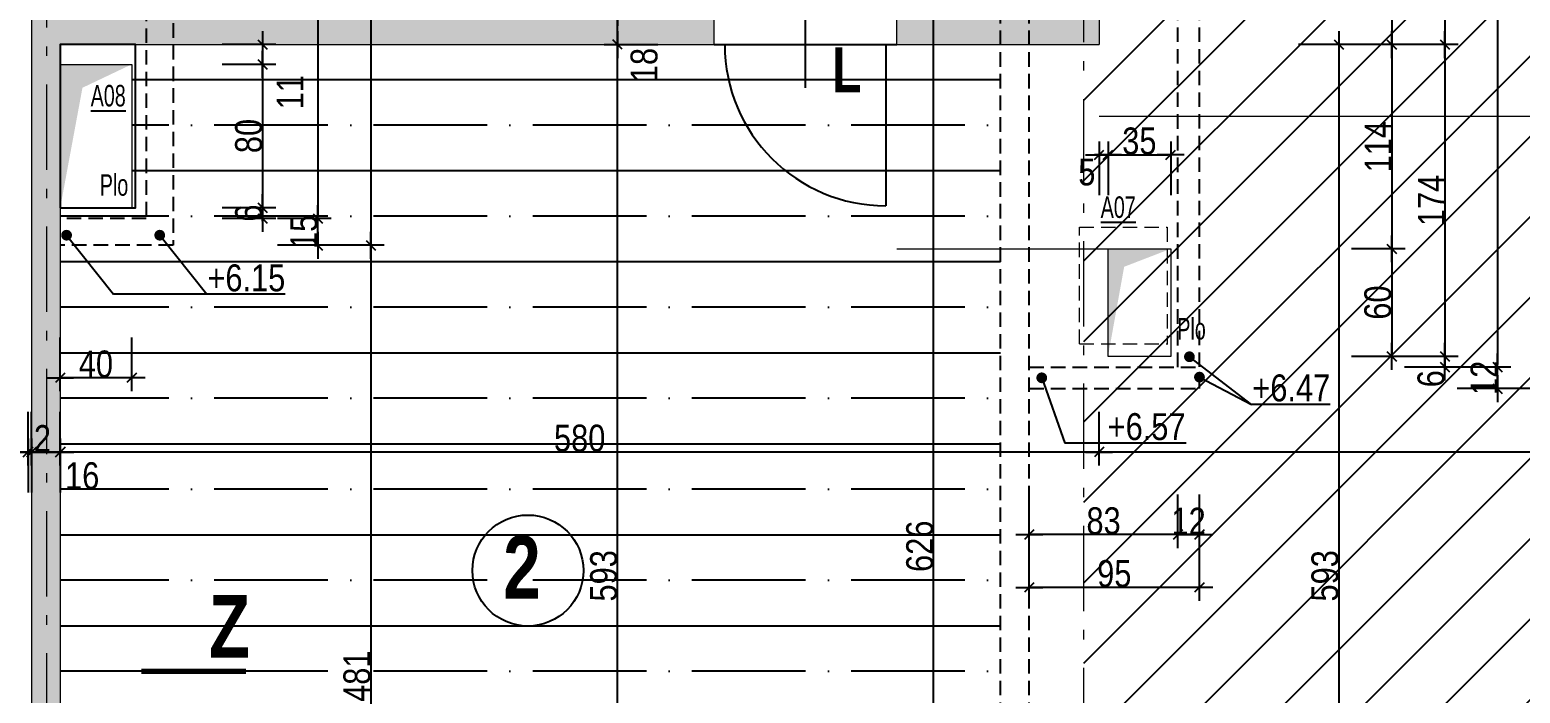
# Model space of a CAD drawing. Header units: centimetres. Extents: x -31 to 9059, y 2319 to 6519.
# Drawn here: x 6209 to 7041, y 3772 to 4143 of the extents above; entities that cross this region are included whole.
import ezdxf
from ezdxf.enums import TextEntityAlignment as Align

# ---------------------------------------------------------------- set-up
doc = ezdxf.new("R2010")
doc.units = ezdxf.units.CM
doc.header["$LTSCALE"] = 12.7
doc.header["$PDMODE"] = 1
doc.header["$PDSIZE"] = -2
doc.linetypes.add('CACHEX2', pattern=[19.05, 12.7, -6.35])
doc.linetypes.add('Style de ligne -6', pattern=[2.08328, 1.25, -0.41656, 0.13886, -0.27786])
for name, color, linetype in [('01_cote_gen', 4, 'Continuous'), ('01_linteaux', 2, 'Continuous'), ('01_murs_sup', 2, 'CACHEX2'), ('01_poch_BN', 9, 'Continuous'), ('01_poch_murs', 253, 'Continuous'), ('01_poch_poteaux', 250, 'Continuous'), ('01_texte', 230, 'Continuous'), ('AA_COTES', 2, 'Continuous'), ('prlm-GT', 242, 'Continuous')]:
    doc.layers.add(name, color=color, linetype=linetype)
for name, color, linetype, lineweight in [('01_murs_coup', 5, 'Continuous', 60), ('01_résv', 32, 'Continuous', 9), ('B Général', 7, 'Continuous', 5)]:
    doc.layers.add(name, color=color, linetype=linetype, lineweight=lineweight)
doc.styles.add('ARIAL NA', font='ARIALN.TTF')
doc.styles.add('impact', font='impact.ttf')
doc.styles.add('STYLE2', font='ARIALN.TTF')
doc.dimstyles.new('JB50', dxfattribs={"dimscale": 0.1, "dimtxt": 150, "dimasz": 15, "dimexe": 0.1, "dimexo": 0.1, "dimgap": 0.09, "dimtad": 1, "dimdec": 1, "dimdsep": 46, "dimtxsty": 'STYLE2', "dimblk1": 'BOND_G', "dimblk2": 'BOND_D', "dimsah": 1, "dimcen": 1.5, "dimdle": 0.01, "dimse1": 1, "dimse2": 1, "dimclrd": 4, "dimclre": 2, "dimclrt": 6, "dimazin": 2, "dimtfac": 2.333333, "dimtdec": 1, "dimtix": 1, "dimtmove": 2, "dimatfit": 3, "dimldrblk": 'BOND_G', "dimfxl": 1, "dimtolj": 1, "dimtzin": 0, "dimarcsym": 0})

# ---------------------------------------------------------------- blocks, each defined once
blk = doc.blocks.new('BOND_G')
at = {"layer": 'AA_COTES', "color": 0}
for p, q in [((0, -5), (0, 15)), ((5, 0), (-5, 0)), ((1.77, 1.77), (-1.77, -1.77))]:
    blk.add_line(p, q, dxfattribs=at)
blk = doc.blocks.new('BOND_D')
at = {"layer": 'AA_COTES', "color": 0}
for p, q in [((5, 0), (-5, 0)), ((-1.77, -1.77), (1.77, 1.77)), ((0, 5), (0, -15))]:
    blk.add_line(p, q, dxfattribs=at)
blk = doc.blocks.new('*D1225')
at = {"layer": '01_cote_gen', "color": 4, "lineweight": -2, "transparency": 16777216}
blk.add_line((6969.32, 4206.86), (6969.32, 4135.89), dxfattribs=at)
at = {"layer": 'Defpoints', "color": 0, "transparency": 16777216}
for p in [(6898.51, 4208.36), (6835.51, 4134.39), (6969.32, 4134.39)]:
    blk.add_point(p, dxfattribs=at)
at = {"layer": '01_cote_gen', "color": 4, "lineweight": -2, "transparency": 16777216, "xscale": 1.5, "yscale": 1.5, "zscale": 1.5}
for name, p, rotation in [('BOND_G', (6969.32, 4208.36), 90), ('BOND_D', (6969.32, 4134.39), 270)]:
    blk.add_blockref(name, p, dxfattribs=dict(at, rotation=rotation))
at = {"layer": '01_cote_gen', "color": 6, "transparency": 16777216, "insert": (6961.81, 4171.38), "char_height": 15, "attachment_point": 5, "rotation": 90, "style": 'STYLE2'}
blk.add_mtext('\\A1;74', dxfattribs=at)
blk = doc.blocks.new('*D1596')
at = {"layer": '01_cote_gen', "color": 4, "lineweight": -2, "transparency": 16777216}
blk.add_line((6939.77, 4132.89), (6939.77, 3542.89), dxfattribs=at)
at = {"layer": 'Defpoints', "color": 0, "transparency": 16777216}
for p in [(6917.27, 4134.39), (6917.27, 3541.39), (6939.77, 3541.39)]:
    blk.add_point(p, dxfattribs=at)
at = {"layer": '01_cote_gen', "color": 4, "lineweight": -2, "transparency": 16777216, "xscale": 1.5, "yscale": 1.5, "zscale": 1.5}
for name, p, rotation in [('BOND_G', (6939.77, 4134.39), 90), ('BOND_D', (6939.77, 3541.39), 270)]:
    blk.add_blockref(name, p, dxfattribs=dict(at, rotation=rotation))
at = {"layer": '01_cote_gen', "color": 6, "transparency": 16777216, "insert": (6932.1, 3837.89), "char_height": 15, "attachment_point": 5, "rotation": 90, "style": 'STYLE2'}
blk.add_mtext('\\A1;593', dxfattribs=at)
blk = doc.blocks.new('*D1623')
at = {"layer": '01_cote_gen', "color": 4, "lineweight": -2, "transparency": 16777216}
blk.add_line((6999, 4298.89), (6999, 4135.89), dxfattribs=at)
at = {"layer": 'Defpoints', "color": 0, "transparency": 16777216}
for p in [(6991.5, 4300.39), (6984.23, 4134.39), (6999, 4134.39)]:
    blk.add_point(p, dxfattribs=at)
at = {"layer": '01_cote_gen', "color": 4, "lineweight": -2, "transparency": 16777216, "xscale": 1.5, "yscale": 1.5, "zscale": 1.5}
for name, p, rotation in [('BOND_G', (6999, 4300.39), 90), ('BOND_D', (6999, 4134.39), 270)]:
    blk.add_blockref(name, p, dxfattribs=dict(at, rotation=rotation))
at = {"layer": '01_cote_gen', "color": 6, "transparency": 16777216, "insert": (6991.33, 4190.22), "char_height": 15, "attachment_point": 5, "rotation": 90, "style": 'STYLE2'}
blk.add_mtext('\\A1;166', dxfattribs=at)
blk = doc.blocks.new('*D1636')
at = {"layer": '01_cote_gen', "color": 4, "lineweight": -2, "transparency": 16777216}
blk.add_line((7613.47, 3906.97), (6807.46, 3906.97), dxfattribs=at)
at = {"layer": 'Defpoints', "color": 0, "transparency": 16777216}
for p in [(6805.96, 4134.39), (7614.97, 3925.2), (6805.96, 3906.97)]:
    blk.add_point(p, dxfattribs=at)
at = {"layer": '01_cote_gen', "color": 4, "lineweight": -2, "transparency": 16777216, "xscale": 1.5, "yscale": 1.5, "zscale": 1.5, "rotation": 180}
blk.add_blockref('BOND_D', (6805.96, 3906.97), dxfattribs=at)
at = {"layer": '01_cote_gen', "color": 4, "lineweight": -2, "transparency": 16777216, "xscale": 1.5, "yscale": 1.5, "zscale": 1.5}
blk.add_blockref('BOND_G', (7614.97, 3906.97), dxfattribs=at)
at = {"layer": '01_cote_gen', "color": 6, "transparency": 16777216, "insert": (7210.47, 3914.64), "char_height": 15, "attachment_point": 5, "style": 'STYLE2'}
blk.add_mtext('\\A1;809', dxfattribs=at)
blk = doc.blocks.new('*D1637')
at = {"layer": '01_cote_gen', "color": 4, "lineweight": -2, "transparency": 16777216}
blk.add_line((6804.46, 3906.97), (6227.46, 3906.97), dxfattribs=at)
at = {"layer": 'Defpoints', "color": 0, "transparency": 16777216}
for p in [(6225.96, 3942.28), (6805.96, 3929.47), (6225.96, 3906.97)]:
    blk.add_point(p, dxfattribs=at)
at = {"layer": '01_cote_gen', "color": 4, "lineweight": -2, "transparency": 16777216, "xscale": 1.5, "yscale": 1.5, "zscale": 1.5, "rotation": 180}
blk.add_blockref('BOND_D', (6225.96, 3906.97), dxfattribs=at)
at = {"layer": '01_cote_gen', "color": 4, "lineweight": -2, "transparency": 16777216, "xscale": 1.5, "yscale": 1.5, "zscale": 1.5}
blk.add_blockref('BOND_G', (6805.96, 3906.97), dxfattribs=at)
at = {"layer": '01_cote_gen', "color": 6, "transparency": 16777216, "insert": (6515.96, 3914.64), "char_height": 15, "attachment_point": 5, "style": 'STYLE2'}
blk.add_mtext('\\A1;580', dxfattribs=at)
blk = doc.blocks.new('*D1638')
at = {"layer": '01_cote_gen', "color": 4, "lineweight": -2, "transparency": 16777216}
blk.add_line((6193.46, 3906.97), (6206.46, 3906.97), dxfattribs=at)
at = {"layer": 'Defpoints', "color": 0, "transparency": 16777216}
for p in [(6207.96, 3906.97), (6191.96, 3884.47), (6207.96, 3884.47)]:
    blk.add_point(p, dxfattribs=at)
at = {"layer": '01_cote_gen', "color": 4, "lineweight": -2, "transparency": 16777216, "xscale": 1.5, "yscale": 1.5, "zscale": 1.5, "rotation": 180}
blk.add_blockref('BOND_G', (6191.96, 3906.97), dxfattribs=at)
at = {"layer": '01_cote_gen', "color": 4, "lineweight": -2, "transparency": 16777216, "xscale": 1.5, "yscale": 1.5, "zscale": 1.5}
blk.add_blockref('BOND_D', (6207.96, 3906.97), dxfattribs=at)
at = {"layer": '01_cote_gen', "color": 6, "transparency": 16777216, "insert": (6177.32, 3896.42), "char_height": 15, "attachment_point": 5, "style": 'STYLE2'}
blk.add_mtext('\\A1;16', dxfattribs=at)
blk = doc.blocks.new('*D1639')
at = {"layer": '01_cote_gen', "color": 4, "lineweight": -2, "transparency": 16777216}
blk.add_line((6211.46, 3906.97), (6224.46, 3906.97), dxfattribs=at)
at = {"layer": 'Defpoints', "color": 0, "transparency": 16777216}
for p in [(6225.96, 3906.97), (6209.96, 3891.7), (6225.96, 3891.7)]:
    blk.add_point(p, dxfattribs=at)
at = {"layer": '01_cote_gen', "color": 4, "lineweight": -2, "transparency": 16777216, "xscale": 1.5, "yscale": 1.5, "zscale": 1.5, "rotation": 180}
blk.add_blockref('BOND_G', (6209.96, 3906.97), dxfattribs=at)
at = {"layer": '01_cote_gen', "color": 4, "lineweight": -2, "transparency": 16777216, "xscale": 1.5, "yscale": 1.5, "zscale": 1.5}
blk.add_blockref('BOND_D', (6225.96, 3906.97), dxfattribs=at)
at = {"layer": '01_cote_gen', "color": 6, "transparency": 16777216, "insert": (6238.22, 3893.66), "char_height": 15, "attachment_point": 5, "style": 'STYLE2'}
blk.add_mtext('\\A1;16', dxfattribs=at)
blk = doc.blocks.new('*D1640')
at = {"layer": '01_cote_gen', "color": 4, "lineweight": -2, "transparency": 16777216}
for p, q in [((6206.46, 3906.97), (6204.96, 3906.97)), ((6207.96, 3906.97), (6209.96, 3906.97)), ((6211.46, 3906.97), (6212.96, 3906.97))]:
    blk.add_line(p, q, dxfattribs=at)
at = {"layer": 'Defpoints', "color": 0, "transparency": 16777216}
for p in [(6209.96, 3906.97), (6207.96, 3899.47), (6209.96, 3897.58)]:
    blk.add_point(p, dxfattribs=at)
at = {"layer": '01_cote_gen', "color": 4, "lineweight": -2, "transparency": 16777216, "xscale": 1.5, "yscale": 1.5, "zscale": 1.5}
blk.add_blockref('BOND_G', (6207.96, 3906.97), dxfattribs=at)
at = {"layer": '01_cote_gen', "color": 4, "lineweight": -2, "transparency": 16777216, "xscale": 1.5, "yscale": 1.5, "zscale": 1.5, "rotation": 180}
blk.add_blockref('BOND_D', (6209.96, 3906.97), dxfattribs=at)
at = {"layer": '01_cote_gen', "color": 6, "transparency": 16777216, "insert": (6216.03, 3914.51), "char_height": 15, "attachment_point": 5, "style": 'STYLE2'}
blk.add_mtext('\\A1;2', dxfattribs=at)
blk = doc.blocks.new('*D2001')
at = {"layer": '01_cote_gen', "color": 4, "lineweight": -2, "transparency": 16777216}
blk.add_line((6807.46, 4072.85), (6809.45, 4072.85), dxfattribs=at)
at = {"layer": 'Defpoints', "color": 0, "transparency": 16777216}
for p in [(6805.96, 4134.39), (6810.95, 4072.85), (6810.95, 4020.3)]:
    blk.add_point(p, dxfattribs=at)
at = {"layer": '01_cote_gen', "color": 4, "lineweight": -2, "transparency": 16777216, "xscale": 1.5, "yscale": 1.5, "zscale": 1.5, "rotation": 180}
blk.add_blockref('BOND_G', (6805.96, 4072.85), dxfattribs=at)
at = {"layer": '01_cote_gen', "color": 4, "lineweight": -2, "transparency": 16777216, "xscale": 1.5, "yscale": 1.5, "zscale": 1.5}
blk.add_blockref('BOND_D', (6810.95, 4072.85), dxfattribs=at)
at = {"layer": '01_cote_gen', "color": 6, "transparency": 16777216, "insert": (6799.12, 4063.18), "char_height": 15, "attachment_point": 5, "style": 'STYLE2'}
blk.add_mtext('\\A1;5', dxfattribs=at)
blk = doc.blocks.new('*D2002')
at = {"layer": '01_cote_gen', "color": 4, "lineweight": -2, "transparency": 16777216}
blk.add_line((6812.45, 4072.85), (6844.43, 4072.85), dxfattribs=at)
at = {"layer": 'Defpoints', "color": 0, "transparency": 16777216}
for p in [(6845.93, 4072.85), (6810.95, 4065.35), (6845.93, 4020.39)]:
    blk.add_point(p, dxfattribs=at)
at = {"layer": '01_cote_gen', "color": 4, "lineweight": -2, "transparency": 16777216, "xscale": 1.5, "yscale": 1.5, "zscale": 1.5, "rotation": 180}
blk.add_blockref('BOND_G', (6810.95, 4072.85), dxfattribs=at)
at = {"layer": '01_cote_gen', "color": 4, "lineweight": -2, "transparency": 16777216, "xscale": 1.5, "yscale": 1.5, "zscale": 1.5}
blk.add_blockref('BOND_D', (6845.93, 4072.85), dxfattribs=at)
at = {"layer": '01_cote_gen', "color": 6, "transparency": 16777216, "insert": (6828.44, 4080.51), "char_height": 15, "attachment_point": 5, "style": 'STYLE2'}
blk.add_mtext('\\A1;35', dxfattribs=at)
blk = doc.blocks.new('*D2010')
at = {"layer": '01_cote_gen', "color": 4, "lineweight": -2, "transparency": 16777216}
blk.add_line((6338.87, 4132.89), (6338.87, 4124.85), dxfattribs=at)
at = {"layer": 'Defpoints', "color": 0, "transparency": 16777216}
for p in [(6322.55, 4134.39), (6301.85, 4123.35), (6338.87, 4123.35)]:
    blk.add_point(p, dxfattribs=at)
at = {"layer": '01_cote_gen', "color": 4, "lineweight": -2, "transparency": 16777216, "xscale": 1.5, "yscale": 1.5, "zscale": 1.5}
for name, p, rotation in [('BOND_G', (6338.87, 4134.39), 90), ('BOND_D', (6338.87, 4123.35), 270)]:
    blk.add_blockref(name, p, dxfattribs=dict(at, rotation=rotation))
at = {"layer": '01_cote_gen', "color": 6, "transparency": 16777216, "insert": (6354.23, 4107.82), "char_height": 15, "attachment_point": 5, "rotation": 90, "style": 'STYLE2'}
blk.add_mtext('\\A1;11', dxfattribs=at)
blk = doc.blocks.new('*D2011')
at = {"layer": '01_cote_gen', "color": 4, "lineweight": -2, "transparency": 16777216}
blk.add_line((6338.87, 4121.85), (6338.87, 4044.85), dxfattribs=at)
at = {"layer": 'Defpoints', "color": 0, "transparency": 16777216}
for p in [(6291.23, 4123.35), (6291.49, 4043.35), (6338.87, 4043.35)]:
    blk.add_point(p, dxfattribs=at)
at = {"layer": '01_cote_gen', "color": 4, "lineweight": -2, "transparency": 16777216, "xscale": 1.5, "yscale": 1.5, "zscale": 1.5}
for name, p, rotation in [('BOND_G', (6338.87, 4123.35), 90), ('BOND_D', (6338.87, 4043.35), 270)]:
    blk.add_blockref(name, p, dxfattribs=dict(at, rotation=rotation))
at = {"layer": '01_cote_gen', "color": 6, "transparency": 16777216, "insert": (6331.2, 4083.35), "char_height": 15, "attachment_point": 5, "rotation": 90, "style": 'STYLE2'}
blk.add_mtext('\\A1;80', dxfattribs=at)
blk = doc.blocks.new('*D2012')
at = {"layer": '01_cote_gen', "color": 4, "lineweight": -2, "transparency": 16777216}
blk.add_line((6264.36, 3948.37), (6227.39, 3948.37), dxfattribs=at)
at = {"layer": 'Defpoints', "color": 0, "transparency": 16777216}
for p in [(6225.89, 4062.1), (6265.86, 4062.11), (6225.89, 3948.37)]:
    blk.add_point(p, dxfattribs=at)
at = {"layer": '01_cote_gen', "color": 4, "lineweight": -2, "transparency": 16777216, "xscale": 1.5, "yscale": 1.5, "zscale": 1.5, "rotation": 180}
blk.add_blockref('BOND_D', (6225.89, 3948.37), dxfattribs=at)
at = {"layer": '01_cote_gen', "color": 4, "lineweight": -2, "transparency": 16777216, "xscale": 1.5, "yscale": 1.5, "zscale": 1.5}
blk.add_blockref('BOND_G', (6265.86, 3948.37), dxfattribs=at)
at = {"layer": '01_cote_gen', "color": 6, "transparency": 16777216, "insert": (6245.88, 3956.04), "char_height": 15, "attachment_point": 5, "style": 'STYLE2'}
blk.add_mtext('\\A1;40', dxfattribs=at)
blk = doc.blocks.new('*D2306')
at = {"layer": '01_poch_poteaux', "color": 4, "lineweight": -2, "transparency": 16777216}
blk.add_line((6969.32, 4132.89), (6969.32, 4021.89), dxfattribs=at)
at = {"layer": 'Defpoints', "color": 0, "transparency": 16777216}
for p in [(6976.5, 4134.39), (6924.28, 4020.39), (6969.32, 4020.39)]:
    blk.add_point(p, dxfattribs=at)
at = {"layer": '01_poch_poteaux', "color": 4, "lineweight": -2, "transparency": 16777216, "xscale": 1.5, "yscale": 1.5, "zscale": 1.5}
for name, p, rotation in [('BOND_G', (6969.32, 4134.39), 90), ('BOND_D', (6969.32, 4020.39), 270)]:
    blk.add_blockref(name, p, dxfattribs=dict(at, rotation=rotation))
at = {"layer": '01_poch_poteaux', "color": 6, "transparency": 16777216, "insert": (6961.78, 4077.39), "char_height": 15, "attachment_point": 5, "rotation": 90, "style": 'STYLE2'}
blk.add_mtext('\\A1;114', dxfattribs=at)
blk = doc.blocks.new('*D2307')
at = {"layer": '01_poch_poteaux', "color": 4, "lineweight": -2, "transparency": 16777216}
blk.add_line((6969.32, 4018.89), (6969.32, 3961.89), dxfattribs=at)
at = {"layer": 'Defpoints', "color": 0, "transparency": 16777216}
for p in [(6954.81, 4020.39), (6934.87, 3960.39), (6969.32, 3960.39)]:
    blk.add_point(p, dxfattribs=at)
at = {"layer": '01_poch_poteaux', "color": 4, "lineweight": -2, "transparency": 16777216, "xscale": 1.5, "yscale": 1.5, "zscale": 1.5}
for name, p, rotation in [('BOND_G', (6969.32, 4020.39), 90), ('BOND_D', (6969.32, 3960.39), 270)]:
    blk.add_blockref(name, p, dxfattribs=dict(at, rotation=rotation))
at = {"layer": '01_poch_poteaux', "color": 6, "transparency": 16777216, "insert": (6961.65, 3990.39), "char_height": 15, "attachment_point": 5, "rotation": 90, "style": 'STYLE2'}
blk.add_mtext('\\A1;60', dxfattribs=at)
blk = doc.blocks.new('*D2334')
at = {"layer": '01_poch_BN', "color": 4, "lineweight": -2, "ltscale": 2, "transparency": 16777216}
for p, q in [((6338.87, 4044.85), (6338.87, 4046.35)), ((6338.87, 4037.35), (6338.87, 4043.35)), ((6338.87, 4035.85), (6338.87, 4034.35))]:
    blk.add_line(p, q, dxfattribs=at)
at = {"layer": 'Defpoints', "color": 0, "ltscale": 2, "transparency": 16777216}
for p in [(6273.96, 4037.35), (6291.49, 4043.35), (6338.87, 4043.35)]:
    blk.add_point(p, dxfattribs=at)
at = {"layer": '01_poch_BN', "color": 4, "lineweight": -2, "ltscale": 2, "transparency": 16777216, "xscale": 1.5, "yscale": 1.5, "zscale": 1.5}
for name, p, rotation in [('BOND_D', (6338.87, 4043.35), 270), ('BOND_G', (6338.87, 4037.35), 90)]:
    blk.add_blockref(name, p, dxfattribs=dict(at, rotation=rotation))
at = {"layer": '01_poch_BN', "color": 6, "ltscale": 2, "transparency": 16777216, "insert": (6331.2, 4040.35), "char_height": 15, "attachment_point": 5, "rotation": 90, "style": 'STYLE2'}
blk.add_mtext('\\A1;6', dxfattribs=at)
blk = doc.blocks.new('*D2335')
at = {"layer": '01_poch_BN', "color": 4, "lineweight": -2, "ltscale": 2, "transparency": 16777216}
blk.add_line((6369.74, 4395.89), (6369.74, 4038.85), dxfattribs=at)
at = {"layer": 'Defpoints', "color": 0, "ltscale": 2, "transparency": 16777216}
for p in [(6350.91, 4397.39), (6350.91, 4037.35), (6369.74, 4037.35)]:
    blk.add_point(p, dxfattribs=at)
at = {"layer": '01_poch_BN', "color": 4, "lineweight": -2, "ltscale": 2, "transparency": 16777216, "xscale": 1.5, "yscale": 1.5, "zscale": 1.5}
for name, p, rotation in [('BOND_G', (6369.74, 4397.39), 90), ('BOND_D', (6369.74, 4037.35), 270)]:
    blk.add_blockref(name, p, dxfattribs=dict(at, rotation=rotation))
at = {"layer": '01_poch_BN', "color": 6, "ltscale": 2, "transparency": 16777216, "insert": (6360.46, 4223.52), "char_height": 15, "attachment_point": 5, "rotation": 90, "style": 'STYLE2'}
blk.add_mtext('\\A1;360', dxfattribs=at)
blk = doc.blocks.new('*D2337')
at = {"layer": '01_poch_BN', "color": 4, "lineweight": -2, "ltscale": 2, "transparency": 16777216}
for p, q in [((6369.74, 4038.85), (6369.74, 4040.35)), ((6369.74, 4022.35), (6369.74, 4037.35)), ((6369.74, 4020.85), (6369.74, 4019.35))]:
    blk.add_line(p, q, dxfattribs=at)
at = {"layer": 'Defpoints', "color": 0, "ltscale": 2, "transparency": 16777216}
for p in [(6273.96, 4037.35), (6369.74, 4037.35), (6288.96, 4022.35)]:
    blk.add_point(p, dxfattribs=at)
at = {"layer": '01_poch_BN', "color": 4, "lineweight": -2, "ltscale": 2, "transparency": 16777216, "xscale": 1.5, "yscale": 1.5, "zscale": 1.5}
for name, p, rotation in [('BOND_D', (6369.74, 4037.35), 270), ('BOND_G', (6369.74, 4022.35), 90)]:
    blk.add_blockref(name, p, dxfattribs=dict(at, rotation=rotation))
at = {"layer": '01_poch_BN', "color": 6, "ltscale": 2, "transparency": 16777216, "insert": (6362.07, 4029.85), "char_height": 15, "attachment_point": 5, "rotation": 90, "style": 'STYLE2'}
blk.add_mtext('\\A1;15', dxfattribs=at)
blk = doc.blocks.new('*D2338')
at = {"layer": '01_poch_BN', "color": 4, "lineweight": -2, "ltscale": 2, "transparency": 16777216}
blk.add_line((6399.33, 4410.89), (6399.33, 4023.85), dxfattribs=at)
at = {"layer": 'Defpoints', "color": 0, "ltscale": 2, "transparency": 16777216}
for p in [(6377.24, 4412.39), (6377.24, 4022.35), (6399.33, 4022.35)]:
    blk.add_point(p, dxfattribs=at)
at = {"layer": '01_poch_BN', "color": 4, "lineweight": -2, "ltscale": 2, "transparency": 16777216, "xscale": 1.5, "yscale": 1.5, "zscale": 1.5}
for name, p, rotation in [('BOND_G', (6399.33, 4412.39), 90), ('BOND_D', (6399.33, 4022.35), 270)]:
    blk.add_blockref(name, p, dxfattribs=dict(at, rotation=rotation))
at = {"layer": '01_poch_BN', "color": 6, "ltscale": 2, "transparency": 16777216, "insert": (6390.04, 4223.52), "char_height": 15, "attachment_point": 5, "rotation": 90, "style": 'STYLE2'}
blk.add_mtext('\\A1;390', dxfattribs=at)
blk = doc.blocks.new('*D2339')
at = {"layer": '01_poch_BN', "color": 4, "lineweight": -2, "ltscale": 2, "transparency": 16777216}
blk.add_line((6999, 4132.89), (6999, 3961.89), dxfattribs=at)
at = {"layer": 'Defpoints', "color": 0, "ltscale": 2, "transparency": 16777216}
for p in [(6983.19, 4134.39), (6976.82, 3960.39), (6999, 3960.39)]:
    blk.add_point(p, dxfattribs=at)
at = {"layer": '01_poch_BN', "color": 4, "lineweight": -2, "ltscale": 2, "transparency": 16777216, "xscale": 1.5, "yscale": 1.5, "zscale": 1.5}
for name, p, rotation in [('BOND_G', (6999, 4134.39), 90), ('BOND_D', (6999, 3960.39), 270)]:
    blk.add_blockref(name, p, dxfattribs=dict(at, rotation=rotation))
at = {"layer": '01_poch_BN', "color": 6, "ltscale": 2, "transparency": 16777216, "insert": (6991.46, 4047.39), "char_height": 15, "attachment_point": 5, "rotation": 90, "style": 'STYLE2'}
blk.add_mtext('\\A1;174', dxfattribs=at)
blk = doc.blocks.new('*D2342')
at = {"layer": '01_poch_BN', "color": 4, "lineweight": -2, "ltscale": 2, "transparency": 16777216}
blk.add_line((7028.4, 4478.86), (7028.4, 3955.89), dxfattribs=at)
at = {"layer": 'Defpoints', "color": 0, "ltscale": 2, "transparency": 16777216}
for p in [(7013.33, 4480.36), (7006.5, 3954.39), (7028.4, 3954.39)]:
    blk.add_point(p, dxfattribs=at)
at = {"layer": '01_poch_BN', "color": 4, "lineweight": -2, "ltscale": 2, "transparency": 16777216, "xscale": 1.5, "yscale": 1.5, "zscale": 1.5}
for name, p, rotation in [('BOND_G', (7028.4, 4480.36), 90), ('BOND_D', (7028.4, 3954.39), 270)]:
    blk.add_blockref(name, p, dxfattribs=dict(at, rotation=rotation))
at = {"layer": '01_poch_BN', "color": 6, "ltscale": 2, "transparency": 16777216, "insert": (7020.73, 4184.37), "char_height": 15, "attachment_point": 5, "rotation": 90, "style": 'STYLE2'}
blk.add_mtext('\\A1;526', dxfattribs=at)
blk = doc.blocks.new('*D2343')
at = {"layer": '01_poch_BN', "color": 4, "lineweight": -2, "ltscale": 2, "transparency": 16777216}
for p, q in [((7028.4, 3955.89), (7028.4, 3957.39)), ((7028.4, 3942.39), (7028.4, 3954.39)), ((7028.4, 3940.89), (7028.4, 3939.39))]:
    blk.add_line(p, q, dxfattribs=at)
at = {"layer": 'Defpoints', "color": 0, "ltscale": 2, "transparency": 16777216}
for p in [(6832.82, 3954.39), (7028.4, 3954.39), (6830.43, 3942.39)]:
    blk.add_point(p, dxfattribs=at)
at = {"layer": '01_poch_BN', "color": 4, "lineweight": -2, "ltscale": 2, "transparency": 16777216, "xscale": 1.5, "yscale": 1.5, "zscale": 1.5}
for name, p, rotation in [('BOND_D', (7028.4, 3954.39), 270), ('BOND_G', (7028.4, 3942.39), 90)]:
    blk.add_blockref(name, p, dxfattribs=dict(at, rotation=rotation))
at = {"layer": '01_poch_BN', "color": 6, "ltscale": 2, "transparency": 16777216, "insert": (7020.86, 3948.39), "char_height": 15, "attachment_point": 5, "rotation": 90, "style": 'STYLE2'}
blk.add_mtext('\\A1;12', dxfattribs=at)
blk = doc.blocks.new('*D2344')
at = {"layer": '01_poch_BN', "color": 4, "lineweight": -2, "ltscale": 2, "transparency": 16777216}
blk.add_line((7055.66, 4490.86), (7055.66, 3943.89), dxfattribs=at)
at = {"layer": 'Defpoints', "color": 0, "ltscale": 2, "transparency": 16777216}
for p in [(7035.9, 4492.36), (7035.9, 3942.39), (7055.66, 3942.39)]:
    blk.add_point(p, dxfattribs=at)
at = {"layer": '01_poch_BN', "color": 4, "lineweight": -2, "ltscale": 2, "transparency": 16777216, "xscale": 1.5, "yscale": 1.5, "zscale": 1.5}
for name, p, rotation in [('BOND_G', (7055.66, 4492.36), 90), ('BOND_D', (7055.66, 3942.39), 270)]:
    blk.add_blockref(name, p, dxfattribs=dict(at, rotation=rotation))
at = {"layer": '01_poch_BN', "color": 6, "ltscale": 2, "transparency": 16777216, "insert": (7047.99, 4184.37), "char_height": 15, "attachment_point": 5, "rotation": 90, "style": 'STYLE2'}
blk.add_mtext('\\A1;550', dxfattribs=at)
blk = doc.blocks.new('*D2345')
at = {"layer": '01_poch_BN', "color": 4, "lineweight": -2, "ltscale": 2, "transparency": 16777216}
for p, q in [((6848.46, 3860.86), (6846.96, 3860.86)), ((6849.96, 3860.86), (6861.96, 3860.86)), ((6863.46, 3860.86), (6864.96, 3860.86))]:
    blk.add_line(p, q, dxfattribs=at)
at = {"layer": 'Defpoints', "color": 0, "ltscale": 2, "transparency": 16777216}
for p in [(6849.96, 3954.39), (6861.96, 3954.39), (6861.96, 3860.86)]:
    blk.add_point(p, dxfattribs=at)
at = {"layer": '01_poch_BN', "color": 4, "lineweight": -2, "ltscale": 2, "transparency": 16777216, "xscale": 1.5, "yscale": 1.5, "zscale": 1.5}
blk.add_blockref('BOND_G', (6849.96, 3860.86), dxfattribs=at)
at = {"layer": '01_poch_BN', "color": 4, "lineweight": -2, "ltscale": 2, "transparency": 16777216, "xscale": 1.5, "yscale": 1.5, "zscale": 1.5, "rotation": 180}
blk.add_blockref('BOND_D', (6861.96, 3860.86), dxfattribs=at)
at = {"layer": '01_poch_BN', "color": 6, "ltscale": 2, "transparency": 16777216, "insert": (6855.96, 3868.4), "char_height": 15, "attachment_point": 5, "style": 'STYLE2'}
blk.add_mtext('\\A1;12', dxfattribs=at)
blk = doc.blocks.new('*D2346')
at = {"layer": '01_poch_BN', "color": 4, "lineweight": -2, "ltscale": 2, "transparency": 16777216}
blk.add_line((6848.46, 3860.86), (6768.46, 3860.86), dxfattribs=at)
at = {"layer": 'Defpoints', "color": 0, "ltscale": 2, "transparency": 16777216}
for p in [(6766.96, 3963.79), (6849.96, 3954.39), (6766.96, 3860.86)]:
    blk.add_point(p, dxfattribs=at)
at = {"layer": '01_poch_BN', "color": 4, "lineweight": -2, "ltscale": 2, "transparency": 16777216, "xscale": 1.5, "yscale": 1.5, "zscale": 1.5, "rotation": 180}
blk.add_blockref('BOND_D', (6766.96, 3860.86), dxfattribs=at)
at = {"layer": '01_poch_BN', "color": 4, "lineweight": -2, "ltscale": 2, "transparency": 16777216, "xscale": 1.5, "yscale": 1.5, "zscale": 1.5}
blk.add_blockref('BOND_G', (6849.96, 3860.86), dxfattribs=at)
at = {"layer": '01_poch_BN', "color": 6, "ltscale": 2, "transparency": 16777216, "insert": (6808.46, 3868.53), "char_height": 15, "attachment_point": 5, "style": 'STYLE2'}
blk.add_mtext('\\A1;83', dxfattribs=at)
blk = doc.blocks.new('*D2347')
at = {"layer": '01_poch_BN', "color": 4, "lineweight": -2, "ltscale": 2, "transparency": 16777216}
blk.add_line((6860.46, 3831.39), (6768.46, 3831.39), dxfattribs=at)
at = {"layer": 'Defpoints', "color": 0, "ltscale": 2, "transparency": 16777216}
for p in [(6766.96, 3959.83), (6861.96, 3942.39), (6766.96, 3831.39)]:
    blk.add_point(p, dxfattribs=at)
at = {"layer": '01_poch_BN', "color": 4, "lineweight": -2, "ltscale": 2, "transparency": 16777216, "xscale": 1.5, "yscale": 1.5, "zscale": 1.5, "rotation": 180}
blk.add_blockref('BOND_D', (6766.96, 3831.39), dxfattribs=at)
at = {"layer": '01_poch_BN', "color": 4, "lineweight": -2, "ltscale": 2, "transparency": 16777216, "xscale": 1.5, "yscale": 1.5, "zscale": 1.5}
blk.add_blockref('BOND_G', (6861.96, 3831.39), dxfattribs=at)
at = {"layer": '01_poch_BN', "color": 6, "ltscale": 2, "transparency": 16777216, "insert": (6814.46, 3839.06), "char_height": 15, "attachment_point": 5, "style": 'STYLE2'}
blk.add_mtext('\\A1;95', dxfattribs=at)
blk = doc.blocks.new('*D2351')
at = {"layer": '01_poch_BN', "color": 4, "lineweight": -2, "ltscale": 2, "transparency": 16777216}
blk.add_line((6713.55, 3542.89), (6713.55, 4165.89), dxfattribs=at)
at = {"layer": 'Defpoints', "color": 0, "ltscale": 2, "transparency": 16777216}
for p in [(6713.55, 4167.39), (6766.96, 4167.39), (6826.69, 3541.39)]:
    blk.add_point(p, dxfattribs=at)
at = {"layer": '01_poch_BN', "color": 4, "lineweight": -2, "ltscale": 2, "transparency": 16777216, "xscale": 1.5, "yscale": 1.5, "zscale": 1.5}
for name, p, rotation in [('BOND_D', (6713.55, 4167.39), 90), ('BOND_G', (6713.55, 3541.39), 270)]:
    blk.add_blockref(name, p, dxfattribs=dict(at, rotation=rotation))
at = {"layer": '01_poch_BN', "color": 6, "ltscale": 2, "transparency": 16777216, "insert": (6705.88, 3854.39), "char_height": 15, "attachment_point": 5, "rotation": 90, "style": 'STYLE2'}
blk.add_mtext('\\A1;626', dxfattribs=at)
blk = doc.blocks.new('*D2354')
at = {"layer": '01_poch_BN', "color": 4, "lineweight": -2, "ltscale": 2, "transparency": 16777216}
blk.add_line((6537.08, 3542.89), (6537.08, 4132.89), dxfattribs=at)
at = {"layer": 'Defpoints', "color": 0, "ltscale": 2, "transparency": 16777216}
for p in [(6512.55, 4134.39), (6537.08, 4134.39), (6579.14, 3541.39)]:
    blk.add_point(p, dxfattribs=at)
at = {"layer": '01_poch_BN', "color": 4, "lineweight": -2, "ltscale": 2, "transparency": 16777216, "xscale": 1.5, "yscale": 1.5, "zscale": 1.5}
for name, p, rotation in [('BOND_D', (6537.08, 4134.39), 90), ('BOND_G', (6537.08, 3541.39), 270)]:
    blk.add_blockref(name, p, dxfattribs=dict(at, rotation=rotation))
at = {"layer": '01_poch_BN', "color": 6, "ltscale": 2, "transparency": 16777216, "insert": (6529.41, 3837.89), "char_height": 15, "attachment_point": 5, "rotation": 90, "style": 'STYLE2'}
blk.add_mtext('\\A1;593', dxfattribs=at)
blk = doc.blocks.new('*D2355')
at = {"layer": '01_poch_BN', "color": 4, "lineweight": -2, "ltscale": 2, "transparency": 16777216}
blk.add_line((6537.08, 4135.89), (6537.08, 4150.89), dxfattribs=at)
at = {"layer": 'Defpoints', "color": 0, "ltscale": 2, "transparency": 16777216}
for p in [(6537.08, 4152.39), (6566.87, 4152.39), (6512.55, 4134.39)]:
    blk.add_point(p, dxfattribs=at)
at = {"layer": '01_poch_BN', "color": 4, "lineweight": -2, "ltscale": 2, "transparency": 16777216, "xscale": 1.5, "yscale": 1.5, "zscale": 1.5}
for name, p, rotation in [('BOND_D', (6537.08, 4152.39), 90), ('BOND_G', (6537.08, 4134.39), 270)]:
    blk.add_blockref(name, p, dxfattribs=dict(at, rotation=rotation))
at = {"layer": '01_poch_BN', "color": 6, "ltscale": 2, "transparency": 16777216, "insert": (6551.98, 4122.98), "char_height": 15, "attachment_point": 5, "rotation": 90, "style": 'STYLE2'}
blk.add_mtext('\\A1;18', dxfattribs=at)
blk = doc.blocks.new('*D2368')
at = {"layer": '01_poch_BN', "color": 4, "lineweight": -2, "ltscale": 2, "transparency": 16777216}
blk.add_line((6399.33, 4020.85), (6399.33, 3542.89), dxfattribs=at)
at = {"layer": 'Defpoints', "color": 0, "ltscale": 2, "transparency": 16777216}
for p in [(6377.24, 4022.35), (6377.24, 3541.39), (6399.33, 3541.39)]:
    blk.add_point(p, dxfattribs=at)
at = {"layer": '01_poch_BN', "color": 4, "lineweight": -2, "ltscale": 2, "transparency": 16777216, "xscale": 1.5, "yscale": 1.5, "zscale": 1.5}
for name, p, rotation in [('BOND_G', (6399.33, 4022.35), 90), ('BOND_D', (6399.33, 3541.39), 270)]:
    blk.add_blockref(name, p, dxfattribs=dict(at, rotation=rotation))
at = {"layer": '01_poch_BN', "color": 6, "ltscale": 2, "transparency": 16777216, "insert": (6391.66, 3781.87), "char_height": 15, "attachment_point": 5, "rotation": 90, "style": 'STYLE2'}
blk.add_mtext('\\A1;481', dxfattribs=at)
blk = doc.blocks.new('*D2370')
at = {"layer": '01_poch_BN', "color": 4, "lineweight": -2, "ltscale": 2, "transparency": 16777216}
blk.add_line((6999, 3958.89), (6999, 3955.89), dxfattribs=at)
at = {"layer": 'Defpoints', "color": 0, "ltscale": 2, "transparency": 16777216}
for p in [(6999, 3954.39), (7006.5, 3960.39), (7006.5, 3954.39)]:
    blk.add_point(p, dxfattribs=at)
at = {"layer": '01_poch_BN', "color": 4, "lineweight": -2, "ltscale": 2, "transparency": 16777216, "xscale": 1.5, "yscale": 1.5, "zscale": 1.5}
for name, p, rotation in [('BOND_G', (6999, 3960.39), 90), ('BOND_D', (6999, 3954.39), 270)]:
    blk.add_blockref(name, p, dxfattribs=dict(at, rotation=rotation))
at = {"layer": '01_poch_BN', "color": 6, "ltscale": 2, "transparency": 16777216, "insert": (6991.33, 3947.89), "char_height": 15, "attachment_point": 5, "rotation": 90, "style": 'STYLE2'}
blk.add_mtext('\\A1;6', dxfattribs=at)

msp = doc.modelspace()

# ---------------------------------------------------------------- hatches: boundary and pattern name
at = {"layer": '01_poch_murs'}
h = msp.add_hatch(dxfattribs=at)
h.set_pattern_fill('ANSI31', color=256, scale=10)
h.paths.add_polyline_path([(7077.02, 4893.39), (7000.97, 4893.39), (6811.97, 4893.41), (6797.51, 4893.41), (6797.51, 4300.39), (6805.96, 4300.39), (6805.96, 4291.31), (7077.03, 4291.31)])
h.paths.add_polyline_path([(6797.51, 4893.41), (6766.96, 4893.41), (6766.96, 4300.39), (6797.51, 4300.39)])
h.paths.add_polyline_path([(7614.97, 4780.31), (7614.97, 4893.31), (7461.97, 4893.34), (7261.97, 4893.34), (7100.97, 4893.39), (7077.02, 4893.39), (7077.03, 4291.31), (7120.97, 4291.31), (7120.97, 4291.36), (7140.97, 4291.36), (7614.97, 4291.33), (7614.97, 4347.31), (7614.97, 4447.31), (7614.97, 4680.31)])
h.paths.add_polyline_path([(7140.97, 4226.36), (7140.97, 4291.36), (7614.97, 4291.33), (7614.97, 4226.29)])
h.paths.add_polyline_path([(7120.97, 4291.31), (7077.03, 4291.31), (7077.03, 4226.36), (7120.97, 4226.36)])
h.paths.add_polyline_path([(7077.03, 4291.31), (6805.96, 4291.31), (6805.96, 4226.36), (7077.03, 4226.36)])
h.paths.add_polyline_path([(7614.97, 4087.31), (7614.97, 4208.29), (7140.97, 4208.36), (7140.97, 4143.36), (7120.97, 4143.36), (7120.97, 4208.36), (7077.03, 4208.36), (7077.04, 3541.34), (7234.97, 3541.34), (7234.97, 3541.34), (7388.97, 3541.34), (7488.97, 3541.34), (7614.97, 3541.31), (7614.97, 3654.31), (7614.97, 3754.31), (7614.97, 3987.31)])
h.paths.add_polyline_path([(7077.03, 4208.36), (6805.96, 4208.36), (6805.96, 4134.39), (6797.52, 4134.39), (6797.52, 3541.39), (6838.99, 3541.39), (7034.98, 3541.39), (7077.04, 3541.38)])
h = msp.add_hatch(dxfattribs=at)
h.set_pattern_fill('ANSI35', color=256, scale=8, angle=135)
h.paths.add_polyline_path([(6750.96, 4282.39), (6692.96, 4282.39), (6590.96, 4282.39), (6218.52, 4282.39), (6218.52, 4152.39), (6590.96, 4152.39), (6692.96, 4152.39), (6750.96, 4152.39)])
h.paths.add_polyline_path([(6686.96, 4390.39, 0.414214), (6596.96, 4300.39), (6686.96, 4300.39)])
h.paths.add_polyline_path([(6686.96, 4134.39), (6596.96, 4134.39, 0.414214), (6686.96, 4044.39)], flags=17)
h.paths.add_polyline_path([(6750.96, 4134.39), (6692.96, 4134.39), (6686.96, 4134.39), (6686.96, 4044.39, -0.414214), (6596.96, 4134.39), (6590.96, 4134.39), (6267.89, 4134.39), (6267.89, 4043.29), (6225.96, 4043.29), (6225.96, 3541.39), (6438.96, 3541.39), (6538.96, 3541.39), (6738.99, 3541.39), (6750.96, 3541.39)])
h.paths.add_polyline_path([(6265.86, 4123.35), (6265.86, 4043.29), (6267.89, 4043.29), (6267.89, 4134.39), (6225.96, 4134.39), (6225.96, 4123.35)])
h = msp.add_hatch(color=256, dxfattribs=at)
h.dxf.hatch_style = 1
h.paths.add_polyline_path([(6750.96, 4300.39), (6692.96, 4300.39), (6692.96, 4282.39), (6750.96, 4282.39)])
h.paths.add_polyline_path([(6766.96, 4300.39), (6750.96, 4300.39), (6750.96, 4282.39), (6766.96, 4282.39)])
h.paths.add_polyline_path([(6805.96, 4300.39), (6766.96, 4300.39), (6766.96, 4282.39), (6787.96, 4282.39), (6787.96, 4226.36), (6805.96, 4226.36)])
h.paths.add_polyline_path([(6805.96, 4208.36), (6787.96, 4208.36), (6787.96, 4152.39), (6766.96, 4152.39), (6766.96, 4134.39), (6805.96, 4134.39)])
h.paths.add_polyline_path([(6766.96, 4152.39), (6750.96, 4152.39), (6750.96, 4134.39), (6766.96, 4134.39)])
h.paths.add_polyline_path([(6750.96, 4152.39), (6692.96, 4152.39), (6692.96, 4134.39), (6750.96, 4134.39)])
h.paths.add_polyline_path([(6590.96, 4152.39), (6209.96, 4152.39), (6209.96, 3541.39), (6225.96, 3541.39), (6225.96, 4134.39), (6590.96, 4134.39)])
h.paths.add_polyline_path([(6223.69, 4042.33), (6265.54, 4042.33), (6265.54, 4063.44), (6223.69, 4063.44)], flags=24)

# ---------------------------------------------------------------- linework, layer by layer
at = {"layer": '01_linteaux'}
for p, q in [((6641.96, 4110.32), (6641.96, 4176)), ((6590.96, 4134.39), (6692.96, 4134.39)), ((6686.96, 4134.39), (6686.96, 4044.39))]:
    msp.add_line(p, q, dxfattribs=at)
msp.add_arc((6686.96, 4134.39), 90, 180, 270, dxfattribs=at)
at = {"layer": '01_murs_coup', "linetype": 'Continuous', "lineweight": 18}
for p, q in [((6805.96, 4208.36), (6805.96, 4134.39)), ((6209.96, 4152.39), (6209.96, 3525.39)), ((6590.96, 4134.39), (6590.96, 4152.39)), ((6692.96, 4134.39), (6692.96, 4152.39)), ((6225.96, 4134.39), (6225.96, 3541.39)), ((6225.96, 4134.39), (6590.96, 4134.39)), ((6692.96, 4134.39), (6805.96, 4134.39)), ((6805.96, 4094.36), (7120.97, 4094.36)), ((6692.96, 4020.39), (6817.79, 4020.39))]:
    msp.add_line(p, q, dxfattribs=at)
at = {"layer": '01_murs_sup', "ltscale": 0.05}
for p, q in [((6750.96, 3541.39), (6750.96, 4893.41)), ((6766.96, 3541.39), (6766.96, 4893.41)), ((6861.96, 3942.39), (6861.96, 4492.36)), ((6849.96, 3954.39), (6849.96, 4480.36)), ((6288.96, 4412.39), (6288.96, 4022.35)), ((6273.96, 4397.39), (6273.96, 4037.35)), ((6273.96, 4037.35), (6225.96, 4037.35)), ((6288.96, 4022.35), (6225.96, 4022.35)), ((6766.96, 3954.39), (6861.96, 3954.39)), ((6766.96, 3942.39), (6861.96, 3942.39))]:
    msp.add_line(p, q, dxfattribs=at)
at = {"layer": '01_résv'}
for p, q in [((6267.96, 4134.39), (6267.97, 4043.29)), ((6225.96, 4043.35), (6225.96, 4123.35)), ((6225.96, 4123.35), (6265.86, 4123.35)), ((6265.86, 4123.35), (6265.86, 4043.35)), ((6225.97, 4043.29), (6267.97, 4043.29)), ((6810.95, 4020.39), (6845.93, 4020.39)), ((6810.95, 3960.39), (6810.95, 4020.39)), ((6845.93, 4020.39), (6845.93, 3960.39)), ((6845.93, 3960.39), (6810.95, 3960.39))]:
    msp.add_line(p, q, dxfattribs=at)
at = {"layer": '01_résv', "linetype": 'CACHEX2', "ltscale": 0.05}
for p, q in [((6794.96, 3967.39), (6794.96, 4032.39)), ((6794.96, 4032.39), (6843.96, 4032.39)), ((6843.96, 4032.39), (6843.96, 3967.39)), ((6794.96, 3967.39), (6844.36, 3967.39))]:
    msp.add_line(p, q, dxfattribs=at)
at = {"layer": '01_résv'}
for points in [[(6225.96, 4043.35), (6225.96, 4123.35), (6238.36, 4110.29)], [(6225.96, 4123.35), (6265.86, 4123.35), (6238.36, 4110.29)], [(6810.95, 3960.39), (6810.95, 4020.39), (6819.96, 4010.38)], [(6810.95, 4020.39), (6845.93, 4020.39), (6819.96, 4010.38)]]:
    msp.add_solid(points, dxfattribs=at)
at = {"layer": '01_texte'}
for p, q in [((6229.5, 4028), (6255.73, 3995)), ((6281.5, 4028), (6307.73, 3995)), ((6351.61, 3995), (6255.73, 3995)), ((6891.12, 3933.58), (6856.41, 3960.16)), ((6773.95, 3948.4), (6786.89, 3911.98)), ((6862.01, 3948.78), (6891.12, 3933.58)), ((6935, 3933.58), (6891.12, 3933.58)), ((6854.49, 3911.98), (6786.89, 3911.98))]:
    msp.add_line(p, q, dxfattribs=at)
at = {"layer": '01_texte', "const_width": 3}
for points in [[(6228, 4028, 1), (6231, 4028, 1)], [(6280, 4028, 1), (6283, 4028, 1)], [(6854.91, 3960.16, 1), (6857.91, 3960.16, 1)], [(6772.45, 3948.4, 1), (6775.45, 3948.4, 1)], [(6860.51, 3948.78, 1), (6863.51, 3948.78, 1)]]:
    msp.add_lwpolyline(points, format="xyb", close=True, dxfattribs=at)
msp.add_lwpolyline([(6329.71, 3784.6), (6271.21, 3784.6)], dxfattribs=at)
at = {"layer": '01_texte'}
msp.add_circle((6487.07, 3840.85), 30.98, dxfattribs=at)
at = {"layer": 'B Général', "color": 1, "linetype": 'Style de ligne -6', "lineweight": 13, "ltscale": 3, "true_color": 0xff0000}
for p, q in [((6218.53, 3429.56), (6218.5, 5506.83)), ((6797.53, 3342.01), (6797.5, 5462.7))]:
    msp.add_line(p, q, dxfattribs=at)
at = {"layer": 'prlm-GT'}
msp.add_lwpolyline([(6225.9, 4043.29), (6267.89, 4043.29), (6267.89, 4134.39), (6225.89, 4134.39)], close=True, dxfattribs=at)

# ---------------------------------------------------------------- texts
at = {"layer": '01_texte', "style": 'impact'}
msp.add_text('L ', height=25, dxfattribs=at).set_placement((6668.82, 4100.29), align=Align.BOTTOM_CENTER)
at = {"layer": '01_texte', "style": 'STYLE2', "width": 0.8}
for s, p in [('%%UA08', (6242.95, 4099.88)), ('Plo', (6248.04, 4050.05)), ('%%UA07', (6806.85, 4037.65)), ('Plo', (6849.63, 3969.76))]:
    msp.add_text(s, height=12, dxfattribs=at).set_placement(p)
at = {"layer": '01_texte', "style": 'ARIAL NA'}
for s, p in [('+6.15', (6308.12, 3996.69)), ('+6.47', (6891.51, 3935.27)), ('+6.57', (6810.74, 3913.67))]:
    msp.add_text(s, height=15, dxfattribs=at).set_placement(p)
at = {"layer": '01_texte', "style": 'impact'}
msp.add_text('2', height=35, dxfattribs=at).set_placement((6483.73, 3842.73), align=Align.MIDDLE_CENTER)
msp.add_text('Z', height=35, rotation=0, dxfattribs=at).set_placement((6320.47, 3781.75), align=Align.BOTTOM_CENTER)

# ---------------------------------------------------------------- dimensions: what is measured, and where the dimension line sits
at = {"layer": '01_cote_gen'}
for base, p1, p2, picture, middle in [((6999, 4134.39), (6991.5, 4300.39), (6984.23, 4134.39), '*D1623', (6991.33, 4190.22)), ((6338.87, 4123.35), (6322.55, 4134.39), (6301.85, 4123.35), '*D2010', (6354.23, 4107.82))]:
    dim = msp.add_linear_dim(base=base, p1=p1, p2=p2, angle=90, dimstyle='JB50', dxfattribs=at)
    dim.commit()
    dim.dimension.update_dxf_attribs({"geometry": picture, "text_midpoint": middle, "dimtype": 160})
for base, p1, p2, picture, middle in [((6969.32, 4134.39), (6898.51, 4208.36), (6835.51, 4134.39), '*D1225', (6961.81, 4171.38)), ((6939.77, 3541.39), (6917.27, 4134.39), (6917.27, 3541.39), '*D1596', (6932.1, 3837.89)), ((6338.87, 4043.35), (6291.23, 4123.35), (6291.49, 4043.35), '*D2011', (6331.2, 4083.35))]:
    dim = msp.add_linear_dim(base=base, p1=p1, p2=p2, angle=90, dimstyle='JB50', dxfattribs=at)
    dim.commit()
    dim.dimension.update_dxf_attribs({"geometry": picture, "text_midpoint": middle})
for base, p1, p2, picture, middle in [((6810.95, 4072.85), (6805.96, 4134.39), (6810.95, 4020.3), '*D2001', (6799.12, 4063.18)), ((6209.96, 3906.97), (6207.96, 3899.47), (6209.96, 3897.58), '*D1640', (6216.03, 3914.51)), ((6207.96, 3906.97), (6191.96, 3884.47), (6207.96, 3884.47), '*D1638', (6177.32, 3896.42)), ((6225.96, 3906.97), (6209.96, 3891.7), (6225.96, 3891.7), '*D1639', (6238.22, 3893.66))]:
    dim = msp.add_linear_dim(base=base, p1=p1, p2=p2, dimstyle='JB50', dxfattribs=at)
    dim.commit()
    dim.dimension.update_dxf_attribs({"geometry": picture, "text_midpoint": middle, "dimtype": 160})
for base, p1, p2, picture, middle in [((6805.96, 3906.97), (7614.97, 3925.2), (6805.96, 4134.39), '*D1636', (7210.47, 3914.64)), ((6845.93, 4072.85), (6810.95, 4065.35), (6845.93, 4020.39), '*D2002', (6828.44, 4080.51)), ((6225.89, 3948.37), (6265.86, 4062.11), (6225.89, 4062.1), '*D2012', (6245.88, 3956.04)), ((6225.96, 3906.97), (6805.96, 3929.47), (6225.96, 3942.28), '*D1637', (6515.96, 3914.64))]:
    dim = msp.add_linear_dim(base=base, p1=p1, p2=p2, dimstyle='JB50', dxfattribs=at)
    dim.commit()
    dim.dimension.update_dxf_attribs({"geometry": picture, "text_midpoint": middle})
at = {"layer": '01_poch_BN', "ltscale": 2}
for base, p1, p2, picture, middle in [((7055.66, 3942.39), (7035.9, 4492.36), (7035.9, 3942.39), '*D2344', (7047.99, 4184.37)), ((7028.4, 3954.39), (7013.33, 4480.36), (7006.5, 3954.39), '*D2342', (7020.73, 4184.37)), ((6399.33, 4022.35), (6377.24, 4412.39), (6377.24, 4022.35), '*D2338', (6390.04, 4223.52)), ((6369.74, 4037.35), (6350.91, 4397.39), (6350.91, 4037.35), '*D2335', (6360.46, 4223.52)), ((6537.08, 4152.39), (6512.55, 4134.39), (6566.87, 4152.39), '*D2355', (6551.98, 4122.98)), ((6999, 3954.39), (7006.5, 3960.39), (7006.5, 3954.39), '*D2370', (6991.33, 3947.89))]:
    dim = msp.add_linear_dim(base=base, p1=p1, p2=p2, angle=90, dimstyle='JB50', dxfattribs=at)
    dim.commit()
    dim.dimension.update_dxf_attribs({"geometry": picture, "text_midpoint": middle, "dimtype": 160})
for base, p1, p2, picture, middle in [((6713.55, 4167.39), (6826.69, 3541.39), (6766.96, 4167.39), '*D2351', (6705.88, 3854.39)), ((6537.08, 4134.39), (6579.14, 3541.39), (6512.55, 4134.39), '*D2354', (6529.41, 3837.89)), ((6999, 3960.39), (6983.19, 4134.39), (6976.82, 3960.39), '*D2339', (6991.46, 4047.39)), ((6338.87, 4043.35), (6273.96, 4037.35), (6291.49, 4043.35), '*D2334', (6331.2, 4040.35)), ((6369.74, 4037.35), (6288.96, 4022.35), (6273.96, 4037.35), '*D2337', (6362.07, 4029.85)), ((6399.33, 3541.39), (6377.24, 4022.35), (6377.24, 3541.39), '*D2368', (6391.66, 3781.87)), ((7028.4, 3954.39), (6830.43, 3942.39), (6832.82, 3954.39), '*D2343', (7020.86, 3948.39))]:
    dim = msp.add_linear_dim(base=base, p1=p1, p2=p2, angle=90, dimstyle='JB50', dxfattribs=at)
    dim.commit()
    dim.dimension.update_dxf_attribs({"geometry": picture, "text_midpoint": middle})
for base, p1, p2, picture, middle in [((6766.96, 3860.86), (6849.96, 3954.39), (6766.96, 3963.79), '*D2346', (6808.46, 3868.53)), ((6766.96, 3831.39), (6861.96, 3942.39), (6766.96, 3959.83), '*D2347', (6814.46, 3839.06)), ((6861.96, 3860.86), (6849.96, 3954.39), (6861.96, 3954.39), '*D2345', (6855.96, 3868.4))]:
    dim = msp.add_linear_dim(base=base, p1=p1, p2=p2, dimstyle='JB50', dxfattribs=at)
    dim.commit()
    dim.dimension.update_dxf_attribs({"geometry": picture, "text_midpoint": middle})
at = {"layer": '01_poch_poteaux'}
for base, p1, p2, picture, middle in [((6969.32, 4020.39), (6976.5, 4134.39), (6924.28, 4020.39), '*D2306', (6961.78, 4077.39)), ((6969.32, 3960.39), (6954.81, 4020.39), (6934.87, 3960.39), '*D2307', (6961.65, 3990.39))]:
    dim = msp.add_linear_dim(base=base, p1=p1, p2=p2, angle=90, dimstyle='JB50', dxfattribs=at)
    dim.commit()
    dim.dimension.update_dxf_attribs({"geometry": picture, "text_midpoint": middle})

doc.saveas('drawing.dxf')
